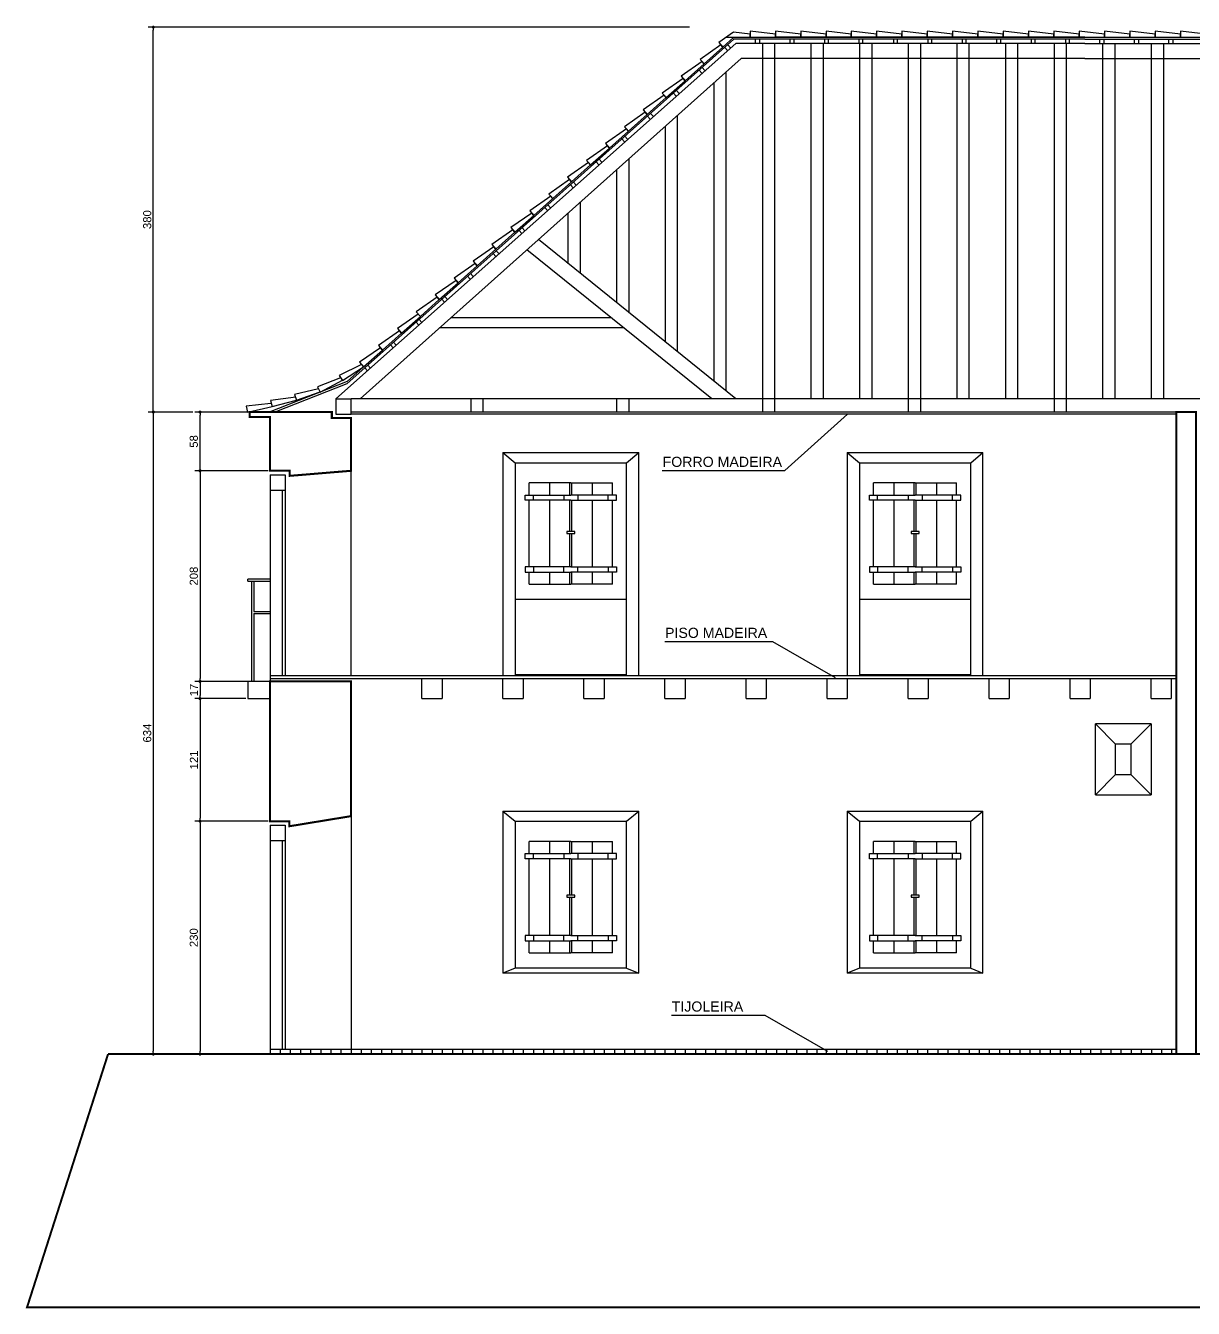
# Model space of a CAD drawing. Extents: x 18300 to 45581, y 436 to 7791.
# Drawn here: x 32714 to 33867, y 436 to 1702 of the extents above; entities that cross this region are included whole.
import ezdxf

# ---------------------------------------------------------------- set-up
doc = ezdxf.new("R2010")
doc.units = 0
doc.header["$PDMODE"] = 35
doc.layers.get('0').update_dxf_attribs({"linetype": 'CONTINUOUS'})
doc.layers.get('DEFPOINTS').update_dxf_attribs({"linetype": 'CONTINUOUS'})
for name, color, linetype in [('COTA', 7, 'CONTINUOUS'), ('PAREDE', 7, 'CONTINUOUS'), ('PAREDE_FINA', 7, 'CONTINUOUS')]:
    doc.layers.add(name, color=color, linetype=linetype)
doc.styles.add('TEXTO', font='ARIAL.TTF')
doc.dimstyles.new('COTA', dxfattribs={"dimtxt": 8, "dimasz": 3, "dimexe": 5, "dimexo": 2, "dimgap": 2, "dimtad": 1, "dimdec": 1, "dimzin": 9, "dimdsep": 46, "dimtxsty": 'TEXTO', "dimblk1": 'DOT', "dimblk2": 'DOT', "dimsah": 1, "dimcen": 0, "dimclrd": 256, "dimclre": 256, "dimclrt": 256, "dimadec": 0, "dimazin": 0, "dimtfac": 0.06, "dimtdec": 1, "dimtmove": 0, "dimatfit": 3, "dimldrblk": 'DOT', "dimfxl": 1, "dimtolj": 1, "dimtzin": 0, "dimarcsym": 0})

# ---------------------------------------------------------------- blocks, each defined once
blk = doc.blocks.new('_DOT')
at = {"color": 0, "linetype": 'ByBlock'}
blk.add_line((-0.5, 0), (-1, 0), dxfattribs=at)
at = {"color": 0, "linetype": 'ByBlock', "const_width": 0.5}
blk.add_lwpolyline([(-0.25, 0, 1), (0.25, 0, 1)], format="xyb", close=True, dxfattribs=at)
blk = doc.blocks.new('*D201')
at = {"layer": 'COTA', "lineweight": -2}
for p, q in [((33369.2, 1700.8), (32834.8, 1700.8)), ((32839.8, 1323.8), (32839.8, 1697.8)), ((32878.9, 1320.8), (32834.8, 1320.8))]:
    blk.add_line(p, q, dxfattribs=at)
at = {"layer": 'DEFPOINTS', "color": 0}
for p in [(32839.8, 1700.8), (33371.2, 1700.8), (32880.9, 1320.8)]:
    blk.add_point(p, dxfattribs=at)
at = {"layer": 'COTA', "lineweight": -2, "xscale": 3, "yscale": 3, "zscale": 3}
for p, rotation in [((32839.8, 1700.8), 90), ((32839.8, 1320.8), 270)]:
    blk.add_blockref('_DOT', p, dxfattribs=dict(at, rotation=rotation))
at = {"layer": 'COTA', "insert": (32833.8, 1510.8), "char_height": 8, "attachment_point": 5, "rotation": 90, "style": 'TEXTO'}
blk.add_mtext('\\A1;380', dxfattribs=at)
blk = doc.blocks.new('*D200')
at = {"layer": 'COTA', "lineweight": -2}
for p, q in [((32878.9, 1320.8), (32834.8, 1320.8)), ((32839.8, 1317.8), (32839.8, 689.8)), ((32953.1, 686.8), (32834.8, 686.8))]:
    blk.add_line(p, q, dxfattribs=at)
at = {"layer": 'DEFPOINTS', "color": 0}
for p in [(32880.9, 1320.8), (32839.8, 686.8), (32955.1, 686.8)]:
    blk.add_point(p, dxfattribs=at)
at = {"layer": 'COTA', "lineweight": -2, "xscale": 3, "yscale": 3, "zscale": 3}
for p, rotation in [((32839.8, 1320.8), 90), ((32839.8, 686.8), 270)]:
    blk.add_blockref('_DOT', p, dxfattribs=dict(at, rotation=rotation))
at = {"layer": 'COTA', "insert": (32833.8, 1003.8), "char_height": 8, "attachment_point": 5, "rotation": 90, "style": 'TEXTO'}
blk.add_mtext('\\A1;634', dxfattribs=at)
blk = doc.blocks.new('*D199')
at = {"layer": 'COTA', "lineweight": -2}
for p, q in [((32953.1, 1320.8), (32880.9, 1320.8)), ((32885.9, 1265.8), (32885.9, 1317.8)), ((32953.1, 1262.8), (32880.9, 1262.8))]:
    blk.add_line(p, q, dxfattribs=at)
at = {"layer": 'DEFPOINTS', "color": 0}
for p in [(32885.9, 1320.8), (32955.1, 1320.8), (32955.1, 1262.8)]:
    blk.add_point(p, dxfattribs=at)
at = {"layer": 'COTA', "lineweight": -2, "xscale": 3, "yscale": 3, "zscale": 3}
for p, rotation in [((32885.9, 1320.8), 90), ((32885.9, 1262.8), 270)]:
    blk.add_blockref('_DOT', p, dxfattribs=dict(at, rotation=rotation))
at = {"layer": 'COTA', "insert": (32879.8, 1291.8), "char_height": 8, "attachment_point": 5, "rotation": 90, "style": 'TEXTO'}
blk.add_mtext('\\A1;58', dxfattribs=at)
blk = doc.blocks.new('*D198')
at = {"layer": 'COTA', "lineweight": -2}
for p, q in [((32953.1, 1262.8), (32880.9, 1262.8)), ((32885.9, 1259.8), (32885.9, 1057.8)), ((32953.1, 1054.8), (32880.9, 1054.8))]:
    blk.add_line(p, q, dxfattribs=at)
at = {"layer": 'DEFPOINTS', "color": 0}
for p in [(32955.1, 1262.8), (32885.9, 1054.8), (32955.1, 1054.8)]:
    blk.add_point(p, dxfattribs=at)
at = {"layer": 'COTA', "lineweight": -2, "xscale": 3, "yscale": 3, "zscale": 3}
for p, rotation in [((32885.9, 1262.8), 90), ((32885.9, 1054.8), 270)]:
    blk.add_blockref('_DOT', p, dxfattribs=dict(at, rotation=rotation))
at = {"layer": 'COTA', "insert": (32879.8, 1158.8), "char_height": 8, "attachment_point": 5, "rotation": 90, "style": 'TEXTO'}
blk.add_mtext('\\A1;208', dxfattribs=at)
blk = doc.blocks.new('*D196')
at = {"layer": 'COTA', "lineweight": -2}
for p, q in [((32931.1, 1037.8), (32880.9, 1037.8)), ((32885.9, 1034.8), (32885.9, 919.8)), ((32953.1, 916.8), (32880.9, 916.8))]:
    blk.add_line(p, q, dxfattribs=at)
at = {"layer": 'DEFPOINTS', "color": 0}
for p in [(32933.1, 1037.8), (32885.9, 916.8), (32955.1, 916.8)]:
    blk.add_point(p, dxfattribs=at)
at = {"layer": 'COTA', "lineweight": -2, "xscale": 3, "yscale": 3, "zscale": 3}
for p, rotation in [((32885.9, 1037.8), 90), ((32885.9, 916.8), 270)]:
    blk.add_blockref('_DOT', p, dxfattribs=dict(at, rotation=rotation))
at = {"layer": 'COTA', "insert": (32879.9, 977.3), "char_height": 8, "attachment_point": 5, "rotation": 90, "style": 'TEXTO'}
blk.add_mtext('\\A1;121', dxfattribs=at)
blk = doc.blocks.new('*D195')
at = {"layer": 'COTA', "lineweight": -2}
for p, q in [((32953.1, 916.8), (32880.9, 916.8)), ((32885.9, 913.8), (32885.9, 689.8)), ((32953.1, 686.8), (32880.9, 686.8))]:
    blk.add_line(p, q, dxfattribs=at)
at = {"layer": 'DEFPOINTS', "color": 0}
for p in [(32955.1, 916.8), (32885.9, 686.8), (32955.1, 686.8)]:
    blk.add_point(p, dxfattribs=at)
at = {"layer": 'COTA', "lineweight": -2, "xscale": 3, "yscale": 3, "zscale": 3}
for p, rotation in [((32885.9, 916.8), 90), ((32885.9, 686.8), 270)]:
    blk.add_blockref('_DOT', p, dxfattribs=dict(at, rotation=rotation))
at = {"layer": 'COTA', "insert": (32879.8, 801.8), "char_height": 8, "attachment_point": 5, "rotation": 90, "style": 'TEXTO'}
blk.add_mtext('\\A1;230', dxfattribs=at)
blk = doc.blocks.new('*D197')
at = {"layer": 'COTA', "lineweight": -2}
for p, q in [((32931.1, 1054.8), (32880.9, 1054.8)), ((32885.9, 1051.8), (32885.9, 1040.8)), ((32931.1, 1037.8), (32880.9, 1037.8))]:
    blk.add_line(p, q, dxfattribs=at)
at = {"layer": 'DEFPOINTS', "color": 0}
for p in [(32933.1, 1054.8), (32885.9, 1037.8), (32933.1, 1037.8)]:
    blk.add_point(p, dxfattribs=at)
at = {"layer": 'COTA', "lineweight": -2, "xscale": 3, "yscale": 3, "zscale": 3}
for p, rotation in [((32885.9, 1054.8), 90), ((32885.9, 1037.8), 270)]:
    blk.add_blockref('_DOT', p, dxfattribs=dict(at, rotation=rotation))
at = {"layer": 'COTA', "insert": (32879.9, 1046.3), "char_height": 8, "attachment_point": 5, "rotation": 90, "style": 'TEXTO'}
blk.add_mtext('\\A1;17', dxfattribs=at)

msp = doc.modelspace()

# ---------------------------------------------------------------- linework, layer by layer
at = {"layer": 'PAREDE', "const_width": 2}
for points in [[(33035.08, 1314.8), (33016.08, 1314.8), (33016.08, 1320.8), (32955.08, 1320.8), (32935.08, 1320.8), (32935.08, 1315.8), (32955.08, 1315.8), (32955.08, 1262.8), (32974.58, 1262.8), (32974.58, 1257.8), (33035.08, 1262.8)], [(32955.08, 1054.8), (33035.08, 1054.8), (33035.08, 921.8), (32974.08, 911.8), (32974.08, 916.8), (32955.08, 916.8)]]:
    msp.add_lwpolyline(points, close=True, dxfattribs=at)
for points in [[(33850.08, 686.8), (33850.08, 1320.8), (33869.58, 1320.8), (33869.58, 686.8)], [(34664.58, 1026.8), (35091.92, 1026.8), (35091.92, 436.8), (32715.08, 436.8), (32795.08, 686.8)], [(32795.08, 686.8), (34669.08, 686.8)], [(33035.08, 686.8), (34664.58, 686.8)]]:
    msp.add_lwpolyline(points, dxfattribs=at)
at = {"layer": 'PAREDE_FINA'}
for points in [[(33020.08, 1333.8), (33415.08, 1684.8)], [(33030.73, 1348.59), (33413.06, 1688.8)], [(33412.85, 1695.75), (33398.33, 1685.65), (33402.32, 1681.17), (33413.14, 1690.8)], [(33405.74, 1690.8), (33429.09, 1690.8), (33429.09, 1693.8), (33412.85, 1695.75)], [(33759.58, 1688.8), (33413.05, 1688.8)], [(33759.58, 1684.8), (33415.08, 1684.8)], [(33429.09, 1696.8), (33429.09, 1690.8), (33454.09, 1690.8), (33454.09, 1693.8), (33429.09, 1696.8)], [(33434.58, 1684.8), (33434.58, 1688.8)], [(33438.58, 1684.8), (33438.58, 1688.8)], [(33441.58, 1320.8), (33441.58, 1684.8)], [(33453.58, 1320.8), (33453.58, 1684.8)], [(33454.09, 1696.8), (33454.09, 1690.8), (33479.09, 1690.8), (33479.09, 1693.8), (33454.09, 1696.8)], [(33759.58, 1690.8), (33454.09, 1690.8)], [(33468.58, 1684.8), (33468.58, 1688.8)], [(33472.58, 1684.8), (33472.58, 1688.8)], [(33479.09, 1696.8), (33479.09, 1690.8), (33504.09, 1690.8), (33504.09, 1693.8), (33479.09, 1696.8)], [(33489.58, 1333.8), (33489.58, 1684.8)], [(33501.58, 1333.8), (33501.58, 1684.8)], [(33502.58, 1688.8), (33502.58, 1684.8)], [(33504.09, 1696.8), (33504.09, 1690.8), (33529.09, 1690.8), (33529.09, 1693.8), (33504.09, 1696.8)], [(33506.58, 1684.8), (33506.58, 1688.8)], [(33529.09, 1696.8), (33529.09, 1690.8), (33554.09, 1690.8), (33554.09, 1693.8), (33529.09, 1696.8)], [(33536.58, 1688.8), (33536.58, 1684.8)], [(33537.58, 1333.8), (33537.58, 1684.8)], [(33540.58, 1684.8), (33540.58, 1688.8)], [(33549.58, 1333.8), (33549.58, 1684.8)], [(33554.09, 1696.8), (33554.09, 1690.8), (33579.09, 1690.8), (33579.09, 1693.8), (33554.09, 1696.8)], [(33570.58, 1688.8), (33570.58, 1684.8)], [(33574.58, 1684.8), (33574.58, 1688.8)], [(33579.09, 1696.8), (33579.09, 1690.8), (33604.09, 1690.8), (33604.09, 1693.8), (33579.09, 1696.8)], [(33585.58, 1320.8), (33585.58, 1684.8)], [(33597.58, 1320.8), (33597.58, 1684.8)], [(33604.09, 1696.8), (33604.09, 1690.8), (33629.09, 1690.8), (33629.09, 1693.8), (33604.09, 1696.8)], [(33604.58, 1688.8), (33604.58, 1684.8)], [(33608.58, 1684.8), (33608.58, 1688.8)], [(33629.09, 1696.8), (33629.09, 1690.8), (33654.09, 1690.8), (33654.09, 1693.8), (33629.09, 1696.8)], [(33633.58, 1333.8), (33633.58, 1684.8)], [(33638.58, 1688.8), (33638.58, 1684.8)], [(33642.58, 1684.8), (33642.58, 1688.8)], [(33645.58, 1333.8), (33645.58, 1684.8)], [(33654.09, 1696.8), (33654.09, 1690.8), (33679.09, 1690.8), (33679.09, 1693.8), (33654.09, 1696.8)], [(33672.58, 1688.8), (33672.58, 1684.8)], [(33676.58, 1684.8), (33676.58, 1688.8)], [(33679.09, 1696.8), (33679.09, 1690.8), (33704.09, 1690.8), (33704.09, 1693.8), (33679.09, 1696.8)], [(33681.58, 1333.8), (33681.58, 1684.8)], [(33693.58, 1333.8), (33693.58, 1684.8)], [(33704.09, 1696.8), (33704.09, 1690.8), (33729.09, 1690.8), (33729.09, 1693.8), (33704.09, 1696.8)], [(33706.58, 1688.8), (33706.58, 1684.8)], [(33710.58, 1684.8), (33710.58, 1688.8)], [(33729.09, 1696.8), (33729.09, 1690.8), (33754.09, 1690.8), (33754.09, 1693.8), (33729.09, 1696.8)], [(33729.58, 1320.8), (33729.58, 1684.8)], [(33740.58, 1688.8), (33740.58, 1684.8)], [(33741.58, 1320.8), (33741.58, 1684.8)], [(33744.58, 1684.8), (33744.58, 1688.8)], [(33754.09, 1696.8), (33754.09, 1690.8), (33779.09, 1690.8), (33779.09, 1693.8), (33754.09, 1696.8)], [(33759.58, 1690.8), (34053.31, 1690.8)], [(33759.58, 1688.8), (34044.19, 1688.8)], [(33759.58, 1684.8), (34043.06, 1684.8)], [(33774.58, 1684.8), (33774.58, 1688.8)], [(33777.58, 1333.8), (33777.58, 1684.8)], [(33778.58, 1688.8), (33778.58, 1684.8)], [(33779.09, 1696.8), (33779.09, 1690.8), (33804.09, 1690.8), (33804.09, 1693.8), (33779.09, 1696.8)], [(33789.58, 1333.8), (33789.58, 1684.8)], [(33804.09, 1696.8), (33804.09, 1690.8), (33829.09, 1690.8), (33829.09, 1693.8), (33804.09, 1696.8)], [(33808.58, 1684.8), (33808.58, 1688.8)], [(33812.58, 1688.8), (33812.58, 1684.8)], [(33825.58, 1333.8), (33825.58, 1684.8)], [(33829.09, 1696.8), (33829.09, 1690.8), (33854.09, 1690.8), (33854.09, 1693.8), (33829.09, 1696.8)], [(33837.58, 1333.8), (33837.58, 1684.8)], [(33842.58, 1684.8), (33842.58, 1688.8)], [(33846.58, 1688.8), (33846.58, 1684.8)], [(33854.09, 1696.8), (33854.09, 1690.8), (33879.09, 1690.8), (33879.09, 1693.8), (33854.09, 1696.8)], [(33406.79, 1677.87), (33404.13, 1680.86)], [(33407.12, 1683.52), (33409.78, 1680.53)], [(33043.98, 1333.8), (33420.38, 1669.8)], [(33381.72, 1660.92), (33384.38, 1657.93)], [(33759.58, 1669.8), (33420.38, 1669.8)], [(33759.58, 1669.8), (34038.82, 1669.8)], [(33381.39, 1655.27), (33378.73, 1658.26)], [(33405.58, 1341.47), (33405.58, 1656.6)], [(33355.99, 1632.67), (33353.33, 1635.66)], [(33356.32, 1638.32), (33358.98, 1635.33)], [(33393.58, 1351.14), (33393.58, 1645.89)], [(33330.59, 1610.07), (33327.93, 1613.06)], [(33330.92, 1615.71), (33333.58, 1612.73)], [(33357.58, 1380.18), (33357.58, 1613.75)], [(33345.58, 1389.85), (33345.58, 1603.04)], [(33305.19, 1587.47), (33302.53, 1590.45)], [(33305.52, 1593.11), (33308.18, 1590.12)], [(33280.12, 1570.51), (33282.78, 1567.52)], [(33309.58, 1418.89), (33309.58, 1570.9)], [(33279.79, 1564.86), (33277.13, 1567.85)], [(33297.58, 1428.57), (33297.58, 1560.19)], [(33254.39, 1542.26), (33251.73, 1545.25)], [(33254.72, 1547.91), (33257.38, 1544.92)], [(33228.99, 1519.66), (33226.33, 1522.65)], [(33229.32, 1525.31), (33231.98, 1522.32)], [(33261.58, 1457.6), (33261.58, 1528.05)], [(33249.58, 1467.28), (33249.58, 1517.34)], [(33203.59, 1497.06), (33200.93, 1500.05)], [(33203.92, 1502.71), (33206.58, 1499.72)], [(33415.08, 1333.8), (33220.12, 1491.04)], [(33178.19, 1474.46), (33175.53, 1477.45)], [(33178.52, 1480.1), (33181.18, 1477.12)], [(33391.19, 1333.8), (33208.78, 1480.92)], [(33153.12, 1457.5), (33155.78, 1454.51)], [(33152.79, 1451.86), (33150.13, 1454.84)], [(33127.39, 1429.25), (33124.73, 1432.24)], [(33127.72, 1434.9), (33130.38, 1431.91)], [(33101.99, 1406.65), (33099.33, 1409.64)], [(33102.32, 1412.3), (33104.98, 1409.31)], [(33291.99, 1413.8), (33133.6, 1413.8)], [(33304.39, 1403.8), (33122.39, 1403.8)], [(33076.59, 1384.05), (33073.93, 1387.04)], [(33076.92, 1389.7), (33079.58, 1386.71)], [(33045.38, 1367.74), (33023.22, 1357.03), (33026.45, 1351.98), (33047.51, 1365.46)], [(33047.51, 1365.46), (33031.15, 1350.91)], [(33051.19, 1361.45), (33048.53, 1364.44)], [(33051.52, 1367.1), (33054.18, 1364.11)], [(33031.15, 1350.91), (32954.33, 1320.8)], [(33030.73, 1348.59), (32959.81, 1320.8)], [(33002.97, 1343.58), (32979.2, 1338.26), (32981.2, 1332.6), (33004.43, 1340.81)], [(33024.79, 1354.58), (33001.82, 1345.76), (33004.62, 1340.45), (33026.73, 1352.13), (33026.72, 1352.15)], [(33020.08, 1333.8), (33035.08, 1333.8)], [(33020.08, 1333.8), (33020.08, 1318.8)], [(34599.58, 1333.8), (33035.08, 1333.8)], [(33035.08, 1318.8), (33035.08, 1333.8)], [(33153.58, 1320.8), (33153.58, 1333.8)], [(33165.58, 1320.8), (33165.58, 1333.8)], [(33297.58, 1320.8), (33297.58, 1333.8)], [(33309.58, 1320.8), (33309.58, 1333.8)], [(32955.87, 1329.12), (32931.38, 1326.63), (32932.69, 1320.77), (32957.09, 1326.25)], [(33020.08, 1318.8), (33035.08, 1318.8)], [(33850.08, 1320.8), (33035.08, 1320.8)], [(33850.08, 1318.8), (33035.08, 1318.8)], [(33342.4, 1263.18), (33463.38, 1263.18), (33525.24, 1318.86)], [(33185.08, 1280.8), (33197.08, 1270.8)], [(33185.08, 1280.8), (33319.08, 1280.8)], [(33185.08, 1280.8), (33185.08, 1060.8)], [(33307.08, 1270.8), (33319.08, 1280.8)], [(33319.08, 1060.8), (33319.08, 1280.8)], [(33525.08, 1280.8), (33537.08, 1270.8)], [(33525.08, 1280.8), (33659.08, 1280.8)], [(33525.08, 1280.8), (33525.08, 1060.8)], [(33647.08, 1270.8), (33659.08, 1280.8)], [(33659.08, 1060.8), (33659.08, 1280.8)], [(33197.08, 1270.8), (33307.08, 1270.8)], [(33197.08, 1270.8), (33197.08, 1060.8)], [(33307.08, 1060.8), (33307.08, 1270.8)], [(33537.08, 1270.8), (33647.08, 1270.8)], [(33537.08, 1270.8), (33537.08, 1060.8)], [(33647.08, 1060.8), (33647.08, 1270.8)], [(32955.08, 1258.8), (32970.08, 1258.8)], [(32955.08, 1258.8), (32955.08, 1054.8)], [(32970.08, 1258.8), (32970.08, 1060.8)], [(33035.08, 1060.8), (33035.08, 1262.8)], [(32955.08, 1243.8), (32970.08, 1243.8)], [(32967.08, 1243.8), (32967.08, 1060.8)], [(33252.08, 1250.8), (33211.08, 1250.8)], [(33211.08, 1238.8), (33211.08, 1250.8)], [(33231.08, 1250.8), (33231.08, 1238.8)], [(33251.08, 1238.8), (33251.08, 1250.8)], [(33252.08, 1250.8), (33293.08, 1250.8)], [(33253.08, 1238.8), (33253.08, 1250.8)], [(33273.08, 1250.8), (33273.08, 1238.8)], [(33293.08, 1238.8), (33293.08, 1250.8)], [(33551.08, 1238.8), (33551.08, 1250.8)], [(33592.08, 1250.8), (33551.08, 1250.8)], [(33571.08, 1250.8), (33571.08, 1238.8)], [(33591.08, 1238.8), (33591.08, 1250.8)], [(33592.08, 1250.8), (33633.08, 1250.8)], [(33593.08, 1238.8), (33593.08, 1250.8)], [(33613.08, 1250.8), (33613.08, 1238.8)], [(33633.08, 1238.8), (33633.08, 1250.8)], [(33207.08, 1238.8), (33252.08, 1238.8)], [(33207.08, 1233.8), (33207.08, 1238.8)], [(33252.08, 1233.8), (33207.08, 1233.8)], [(33211.08, 1167.8), (33211.08, 1233.8)], [(33215.08, 1233.8), (33215.08, 1238.8)], [(33231.08, 1233.8), (33231.08, 1167.8)], [(33245.08, 1238.8), (33245.08, 1233.8)], [(33251.08, 1202.8), (33251.08, 1233.8)], [(33297.08, 1238.8), (33252.08, 1238.8)], [(33252.08, 1233.8), (33297.08, 1233.8)], [(33253.08, 1202.8), (33253.08, 1233.8)], [(33259.08, 1238.8), (33259.08, 1233.8)], [(33273.08, 1233.8), (33273.08, 1167.8)], [(33289.08, 1233.8), (33289.08, 1238.8)], [(33293.08, 1167.8), (33293.08, 1233.8)], [(33297.08, 1233.8), (33297.08, 1238.8)], [(33547.08, 1238.8), (33592.08, 1238.8)], [(33547.08, 1233.8), (33547.08, 1238.8)], [(33592.08, 1233.8), (33547.08, 1233.8)], [(33551.08, 1167.8), (33551.08, 1233.8)], [(33555.08, 1233.8), (33555.08, 1238.8)], [(33571.08, 1233.8), (33571.08, 1167.8)], [(33585.08, 1238.8), (33585.08, 1233.8)], [(33591.08, 1202.8), (33591.08, 1233.8)], [(33637.08, 1238.8), (33592.08, 1238.8)], [(33592.08, 1233.8), (33637.08, 1233.8)], [(33593.08, 1202.8), (33593.08, 1233.8)], [(33599.08, 1238.8), (33599.08, 1233.8)], [(33613.08, 1233.8), (33613.08, 1167.8)], [(33629.08, 1233.8), (33629.08, 1238.8)], [(33633.08, 1167.8), (33633.08, 1233.8)], [(33637.08, 1233.8), (33637.08, 1238.8)], [(33251.08, 1167.8), (33251.08, 1200.8)], [(33253.08, 1167.8), (33253.08, 1200.8)], [(33591.08, 1167.8), (33591.08, 1200.8)], [(33593.08, 1167.8), (33593.08, 1200.8)], [(33207.08, 1167.8), (33207.08, 1162.8)], [(33252.08, 1167.8), (33207.08, 1167.8)], [(33215.08, 1167.8), (33215.08, 1162.8)], [(33245.08, 1162.8), (33245.08, 1167.8)], [(33252.08, 1167.8), (33297.08, 1167.8)], [(33259.08, 1162.8), (33259.08, 1167.8)], [(33289.08, 1167.8), (33289.08, 1162.8)], [(33297.08, 1167.8), (33297.08, 1162.8)], [(33547.08, 1167.8), (33547.08, 1162.8)], [(33592.08, 1167.8), (33547.08, 1167.8)], [(33555.08, 1167.8), (33555.08, 1162.8)], [(33585.08, 1162.8), (33585.08, 1167.8)], [(33592.08, 1167.8), (33637.08, 1167.8)], [(33599.08, 1162.8), (33599.08, 1167.8)], [(33629.08, 1167.8), (33629.08, 1162.8)], [(33637.08, 1167.8), (33637.08, 1162.8)], [(32955.08, 1155.8), (32933.08, 1155.8)], [(32933.08, 1153.8), (32933.08, 1155.8)], [(32933.08, 1153.8), (32955.08, 1153.8)], [(32937.08, 1054.8), (32937.08, 1153.8)], [(32939.08, 1153.8), (32939.08, 1123.8)], [(33207.08, 1162.8), (33252.08, 1162.8)], [(33211.08, 1150.8), (33211.08, 1162.8)], [(33231.08, 1162.8), (33231.08, 1150.8)], [(33251.08, 1150.8), (33251.08, 1162.8)], [(33297.08, 1162.8), (33252.08, 1162.8)], [(33253.08, 1150.8), (33253.08, 1162.8)], [(33273.08, 1162.8), (33273.08, 1150.8)], [(33293.08, 1150.8), (33293.08, 1162.8)], [(33547.08, 1162.8), (33592.08, 1162.8)], [(33551.08, 1150.8), (33551.08, 1162.8)], [(33571.08, 1162.8), (33571.08, 1150.8)], [(33591.08, 1150.8), (33591.08, 1162.8)], [(33637.08, 1162.8), (33592.08, 1162.8)], [(33593.08, 1150.8), (33593.08, 1162.8)], [(33613.08, 1162.8), (33613.08, 1150.8)], [(33633.08, 1150.8), (33633.08, 1162.8)], [(33211.08, 1150.8), (33252.08, 1150.8)], [(33293.08, 1150.8), (33252.08, 1150.8)], [(33551.08, 1150.8), (33592.08, 1150.8)], [(33633.08, 1150.8), (33592.08, 1150.8)], [(33307.08, 1135.8), (33197.08, 1135.8)], [(33647.08, 1135.8), (33537.08, 1135.8)], [(32939.08, 1123.8), (32955.08, 1123.8)], [(32939.08, 1121.8), (32955.08, 1121.8)], [(32939.08, 1121.8), (32939.08, 1054.8)], [(33344.81, 1094.35), (33451.2, 1094.35), (33513.07, 1058.55)], [(32955.08, 1054.8), (32933.08, 1054.8)], [(32933.08, 1054.8), (32933.08, 1037.8)], [(32955.08, 1060.8), (33850.08, 1060.8)], [(32955.08, 1057.8), (33850.08, 1057.8)], [(33105.08, 1037.8), (33105.08, 1057.8)], [(33125.08, 1057.8), (33125.08, 1037.8)], [(33185.08, 1037.8), (33185.08, 1057.8)], [(33197.08, 1061.8), (33307.08, 1061.8)], [(33205.08, 1057.8), (33205.08, 1037.8)], [(33265.08, 1037.8), (33265.08, 1057.8)], [(33285.08, 1057.8), (33285.08, 1037.8)], [(33345.08, 1037.8), (33345.08, 1057.8)], [(33365.08, 1057.8), (33365.08, 1037.8)], [(33425.08, 1037.8), (33425.08, 1057.8)], [(33445.08, 1057.8), (33445.08, 1037.8)], [(33505.08, 1037.8), (33505.08, 1057.8)], [(33525.08, 1057.8), (33525.08, 1037.8)], [(33537.08, 1061.8), (33647.08, 1061.8)], [(33585.08, 1037.8), (33585.08, 1057.8)], [(33605.08, 1057.8), (33605.08, 1037.8)], [(33665.08, 1037.8), (33665.08, 1057.8)], [(33685.08, 1057.8), (33685.08, 1037.8)], [(33745.08, 1037.8), (33745.08, 1057.8)], [(33765.08, 1057.8), (33765.08, 1037.8)], [(33825.08, 1037.8), (33825.08, 1057.8)], [(33845.08, 1057.8), (33845.08, 1037.8)], [(32933.08, 1037.8), (32955.08, 1037.8)], [(33105.08, 1037.8), (33125.08, 1037.8)], [(33185.08, 1037.8), (33205.08, 1037.8)], [(33265.08, 1037.8), (33285.08, 1037.8)], [(33345.08, 1037.8), (33365.08, 1037.8)], [(33425.08, 1037.8), (33445.08, 1037.8)], [(33505.08, 1037.8), (33525.08, 1037.8)], [(33585.08, 1037.8), (33605.08, 1037.8)], [(33665.08, 1037.8), (33685.08, 1037.8)], [(33745.08, 1037.8), (33765.08, 1037.8)], [(33825.08, 1037.8), (33845.08, 1037.8)], [(33825.08, 1012.8), (33770.08, 1012.8)], [(33770.08, 942.8), (33770.08, 1012.8)], [(33790.08, 992.8), (33770.08, 1012.8)], [(33805.08, 992.8), (33825.08, 1012.8)], [(33825.08, 1012.8), (33825.08, 942.8)], [(33805.08, 992.8), (33790.08, 992.8)], [(33790.08, 962.8), (33790.08, 992.8)], [(33805.08, 992.8), (33805.08, 962.8)], [(33790.08, 962.8), (33770.08, 942.8)], [(33790.08, 962.8), (33805.08, 962.8)], [(33805.08, 962.8), (33825.08, 942.8)], [(33770.08, 942.8), (33825.08, 942.8)], [(33185.08, 926.8), (33197.08, 916.8)], [(33185.08, 926.8), (33319.08, 926.8)], [(33185.08, 926.8), (33185.08, 766.8)], [(33307.08, 916.8), (33319.08, 926.8)], [(33319.08, 766.8), (33319.08, 926.8)], [(33525.08, 926.8), (33537.08, 916.8)], [(33525.08, 926.8), (33659.08, 926.8)], [(33525.08, 926.8), (33525.08, 766.8)], [(33647.08, 916.8), (33659.08, 926.8)], [(33659.08, 766.8), (33659.08, 926.8)], [(32955.08, 912.8), (32970.08, 912.8)], [(32955.08, 912.8), (32955.08, 686.8)], [(32970.08, 912.8), (32970.08, 691.8)], [(33035.08, 921.8), (33035.08, 691.8)], [(33197.08, 916.8), (33307.08, 916.8)], [(33197.08, 916.8), (33197.08, 771.8)], [(33307.08, 771.8), (33307.08, 916.8)], [(33537.08, 916.8), (33647.08, 916.8)], [(33537.08, 916.8), (33537.08, 771.8)], [(33647.08, 771.8), (33647.08, 916.8)], [(32955.08, 897.8), (32970.08, 897.8)], [(32967.08, 897.8), (32967.08, 691.8)], [(33211.08, 884.8), (33211.08, 896.8)], [(33252.08, 896.8), (33211.08, 896.8)], [(33231.08, 896.8), (33231.08, 884.8)], [(33251.08, 884.8), (33251.08, 896.8)], [(33252.08, 896.8), (33293.08, 896.8)], [(33253.08, 884.8), (33253.08, 896.8)], [(33273.08, 896.8), (33273.08, 884.8)], [(33293.08, 884.8), (33293.08, 896.8)], [(33551.08, 884.8), (33551.08, 896.8)], [(33592.08, 896.8), (33551.08, 896.8)], [(33571.08, 896.8), (33571.08, 884.8)], [(33591.08, 884.8), (33591.08, 896.8)], [(33592.08, 896.8), (33633.08, 896.8)], [(33593.08, 884.8), (33593.08, 896.8)], [(33613.08, 896.8), (33613.08, 884.8)], [(33633.08, 884.8), (33633.08, 896.8)], [(33207.08, 879.8), (33207.08, 884.8)], [(33207.08, 884.8), (33252.08, 884.8)], [(33252.08, 879.8), (33207.08, 879.8)], [(33211.08, 803.8), (33211.08, 879.8)], [(33215.08, 879.8), (33215.08, 884.8)], [(33231.08, 879.8), (33231.08, 803.8)], [(33245.08, 884.8), (33245.08, 879.8)], [(33251.08, 843.8), (33251.08, 879.8)], [(33297.08, 884.8), (33252.08, 884.8)], [(33252.08, 879.8), (33297.08, 879.8)], [(33253.08, 843.8), (33253.08, 879.8)], [(33259.08, 884.8), (33259.08, 879.8)], [(33273.08, 879.8), (33273.08, 803.8)], [(33289.08, 879.8), (33289.08, 884.8)], [(33293.08, 803.8), (33293.08, 879.8)], [(33297.08, 879.8), (33297.08, 884.8)], [(33547.08, 879.8), (33547.08, 884.8)], [(33547.08, 884.8), (33592.08, 884.8)], [(33592.08, 879.8), (33547.08, 879.8)], [(33551.08, 803.8), (33551.08, 879.8)], [(33555.08, 879.8), (33555.08, 884.8)], [(33571.08, 879.8), (33571.08, 803.8)], [(33585.08, 884.8), (33585.08, 879.8)], [(33591.08, 843.8), (33591.08, 879.8)], [(33637.08, 884.8), (33592.08, 884.8)], [(33592.08, 879.8), (33637.08, 879.8)], [(33593.08, 843.8), (33593.08, 879.8)], [(33599.08, 884.8), (33599.08, 879.8)], [(33613.08, 879.8), (33613.08, 803.8)], [(33629.08, 879.8), (33629.08, 884.8)], [(33633.08, 803.8), (33633.08, 879.8)], [(33637.08, 879.8), (33637.08, 884.8)], [(33251.08, 803.8), (33251.08, 841.8)], [(33253.08, 803.8), (33253.08, 841.8)], [(33591.08, 803.8), (33591.08, 841.8)], [(33593.08, 803.8), (33593.08, 841.8)], [(33207.08, 803.8), (33207.08, 798.8)], [(33252.08, 803.8), (33207.08, 803.8)], [(33207.08, 798.8), (33252.08, 798.8)], [(33211.08, 786.8), (33211.08, 798.8)], [(33215.08, 803.8), (33215.08, 798.8)], [(33231.08, 798.8), (33231.08, 786.8)], [(33245.08, 798.8), (33245.08, 803.8)], [(33251.08, 786.8), (33251.08, 798.8)], [(33252.08, 803.8), (33297.08, 803.8)], [(33297.08, 798.8), (33252.08, 798.8)], [(33253.08, 786.8), (33253.08, 798.8)], [(33259.08, 798.8), (33259.08, 803.8)], [(33273.08, 798.8), (33273.08, 786.8)], [(33289.08, 803.8), (33289.08, 798.8)], [(33293.08, 786.8), (33293.08, 798.8)], [(33297.08, 803.8), (33297.08, 798.8)], [(33547.08, 803.8), (33547.08, 798.8)], [(33592.08, 803.8), (33547.08, 803.8)], [(33547.08, 798.8), (33592.08, 798.8)], [(33551.08, 786.8), (33551.08, 798.8)], [(33555.08, 803.8), (33555.08, 798.8)], [(33571.08, 798.8), (33571.08, 786.8)], [(33585.08, 798.8), (33585.08, 803.8)], [(33591.08, 786.8), (33591.08, 798.8)], [(33592.08, 803.8), (33637.08, 803.8)], [(33637.08, 798.8), (33592.08, 798.8)], [(33593.08, 786.8), (33593.08, 798.8)], [(33599.08, 798.8), (33599.08, 803.8)], [(33613.08, 798.8), (33613.08, 786.8)], [(33629.08, 803.8), (33629.08, 798.8)], [(33633.08, 786.8), (33633.08, 798.8)], [(33637.08, 803.8), (33637.08, 798.8)], [(33211.08, 786.8), (33252.08, 786.8)], [(33293.08, 786.8), (33252.08, 786.8)], [(33551.08, 786.8), (33592.08, 786.8)], [(33633.08, 786.8), (33592.08, 786.8)], [(33197.08, 771.8), (33185.08, 766.8)], [(33319.08, 766.8), (33185.08, 766.8)], [(33307.08, 771.8), (33197.08, 771.8)], [(33307.08, 771.8), (33319.08, 766.8)], [(33537.08, 771.8), (33525.08, 766.8)], [(33659.08, 766.8), (33525.08, 766.8)], [(33647.08, 771.8), (33537.08, 771.8)], [(33647.08, 771.8), (33659.08, 766.8)], [(33351.4, 725.38), (33443.76, 725.38), (33505.63, 689.58)], [(32955.08, 691.8), (33850.08, 691.8)], [(32965.08, 691.8), (32965.08, 686.8)], [(32975.08, 691.8), (32975.08, 686.8)], [(32985.08, 691.8), (32985.08, 686.8)], [(32995.08, 691.8), (32995.08, 686.8)], [(33005.08, 691.8), (33005.08, 686.8)], [(33015.08, 691.8), (33015.08, 686.8)], [(33025.08, 691.8), (33025.08, 686.8)], [(33035.08, 691.8), (33035.08, 686.8)], [(33045.08, 691.8), (33045.08, 686.8)], [(33055.08, 691.8), (33055.08, 686.8)], [(33065.08, 691.8), (33065.08, 686.8)], [(33075.08, 691.8), (33075.08, 686.8)], [(33085.08, 691.8), (33085.08, 686.8)], [(33095.08, 691.8), (33095.08, 686.8)], [(33105.08, 691.8), (33105.08, 686.8)], [(33115.08, 691.8), (33115.08, 686.8)], [(33125.08, 691.8), (33125.08, 686.8)], [(33135.08, 691.8), (33135.08, 686.8)], [(33145.08, 691.8), (33145.08, 686.8)], [(33155.08, 691.8), (33155.08, 686.8)], [(33165.08, 691.8), (33165.08, 686.8)], [(33175.08, 691.8), (33175.08, 686.8)], [(33185.08, 691.8), (33185.08, 686.8)], [(33195.08, 691.8), (33195.08, 686.8)], [(33205.08, 691.8), (33205.08, 686.8)], [(33215.08, 691.8), (33215.08, 686.8)], [(33225.08, 691.8), (33225.08, 686.8)], [(33235.08, 691.8), (33235.08, 686.8)], [(33245.08, 691.8), (33245.08, 686.8)], [(33255.08, 691.8), (33255.08, 686.8)], [(33265.08, 691.8), (33265.08, 686.8)], [(33275.08, 691.8), (33275.08, 686.8)], [(33285.08, 691.8), (33285.08, 686.8)], [(33295.08, 691.8), (33295.08, 686.8)], [(33305.08, 691.8), (33305.08, 686.8)], [(33315.08, 691.8), (33315.08, 686.8)], [(33325.08, 691.8), (33325.08, 686.8)], [(33335.08, 691.8), (33335.08, 686.8)], [(33345.08, 691.8), (33345.08, 686.8)], [(33355.08, 691.8), (33355.08, 686.8)], [(33365.08, 691.8), (33365.08, 686.8)], [(33375.08, 691.8), (33375.08, 686.8)], [(33385.08, 691.8), (33385.08, 686.8)], [(33395.08, 691.8), (33395.08, 686.8)], [(33405.08, 691.8), (33405.08, 686.8)], [(33415.08, 691.8), (33415.08, 686.8)], [(33425.08, 691.8), (33425.08, 686.8)], [(33435.08, 691.8), (33435.08, 686.8)], [(33445.08, 691.8), (33445.08, 686.8)], [(33455.08, 691.8), (33455.08, 686.8)], [(33465.08, 691.8), (33465.08, 686.8)], [(33475.08, 691.8), (33475.08, 686.8)], [(33485.08, 691.8), (33485.08, 686.8)], [(33495.08, 691.8), (33495.08, 686.8)], [(33504.35, 691.8), (33504.35, 686.8)], [(33514.35, 691.8), (33514.35, 686.8)], [(33524.35, 691.8), (33524.35, 686.8)], [(33534.35, 691.8), (33534.35, 686.8)], [(33544.35, 691.8), (33544.35, 686.8)], [(33554.35, 691.8), (33554.35, 686.8)], [(33564.35, 691.8), (33564.35, 686.8)], [(33574.35, 691.8), (33574.35, 686.8)], [(33584.35, 691.8), (33584.35, 686.8)], [(33594.35, 691.8), (33594.35, 686.8)], [(33604.35, 691.8), (33604.35, 686.8)], [(33604.35, 691.8), (33604.35, 686.8)], [(33614.35, 691.8), (33614.35, 686.8)], [(33624.35, 691.8), (33624.35, 686.8)], [(33635.35, 691.8), (33635.35, 686.8)], [(33645.35, 691.8), (33645.35, 686.8)], [(33655.35, 691.8), (33655.35, 686.8)], [(33665.35, 691.8), (33665.35, 686.8)], [(33675.35, 691.8), (33675.35, 686.8)], [(33685.35, 691.8), (33685.35, 686.8)], [(33695.35, 691.8), (33695.35, 686.8)], [(33705.35, 691.8), (33705.35, 686.8)], [(33715.35, 691.8), (33715.35, 686.8)], [(33725.35, 691.8), (33725.35, 686.8)], [(33735.35, 691.8), (33735.35, 686.8)], [(33745.35, 691.8), (33745.35, 686.8)], [(33755.35, 691.8), (33755.35, 686.8)], [(33765.35, 691.8), (33765.35, 686.8)], [(33775.35, 691.8), (33775.35, 686.8)], [(33785.35, 691.8), (33785.35, 686.8)], [(33795.35, 691.8), (33795.35, 686.8)], [(33805.35, 691.8), (33805.35, 686.8)], [(33815.35, 691.8), (33815.35, 686.8)], [(33825.35, 691.8), (33825.35, 686.8)], [(33835.35, 691.8), (33835.35, 686.8)], [(33845.35, 691.8), (33845.35, 686.8)]]:
    msp.add_lwpolyline(points, dxfattribs=at)
for points in [[(33379.65, 1669.03), (33383.64, 1664.55), (33402.32, 1681.17), (33400.32, 1683.41)], [(33360.97, 1652.41), (33364.96, 1647.93), (33383.64, 1664.55), (33381.64, 1666.79)], [(33342.3, 1635.8), (33346.28, 1631.31), (33364.96, 1647.93), (33362.97, 1650.17)], [(33323.62, 1619.18), (33327.61, 1614.69), (33346.28, 1631.31), (33344.29, 1633.55)], [(33304.94, 1602.56), (33308.93, 1598.08), (33327.61, 1614.69), (33325.61, 1616.94)], [(33286.27, 1585.94), (33290.25, 1581.46), (33308.93, 1598.08), (33306.94, 1600.32)], [(33267.59, 1569.32), (33271.58, 1564.84), (33290.25, 1581.46), (33288.26, 1583.7)], [(33248.91, 1552.7), (33252.9, 1548.22), (33271.58, 1564.84), (33269.58, 1567.08)], [(33230.24, 1536.08), (33234.22, 1531.6), (33252.9, 1548.22), (33250.91, 1550.46)], [(33211.56, 1519.47), (33215.55, 1514.98), (33234.22, 1531.6), (33232.23, 1533.84)], [(33192.88, 1502.85), (33196.87, 1498.36), (33215.55, 1514.98), (33213.55, 1517.22)], [(33174.2, 1486.23), (33178.19, 1481.75), (33196.87, 1498.36), (33194.88, 1500.61)], [(33155.53, 1469.61), (33159.52, 1465.13), (33178.19, 1481.75), (33176.2, 1483.99)], [(33136.85, 1452.99), (33140.84, 1448.51), (33159.52, 1465.13), (33157.52, 1467.37)], [(33118.17, 1436.37), (33122.16, 1431.89), (33140.84, 1448.51), (33138.85, 1450.75)], [(33099.5, 1419.75), (33103.49, 1415.27), (33122.16, 1431.89), (33120.17, 1434.13)], [(33080.82, 1403.14), (33084.81, 1398.65), (33103.49, 1415.27), (33101.49, 1417.51)], [(33062.14, 1386.52), (33066.13, 1382.03), (33084.81, 1398.65), (33082.81, 1400.89)], [(33043.47, 1369.9), (33047.46, 1365.42), (33066.13, 1382.03), (33064.14, 1384.28)], [(32955.49, 1332.03), (32957.02, 1326.22), (32981.2, 1332.6), (32980.43, 1335.5)], [(33253.08, 1200.8), (33256.08, 1200.8), (33256.08, 1202.8), (33248.08, 1202.8), (33248.08, 1200.8)], [(33593.08, 1200.8), (33596.08, 1200.8), (33596.08, 1202.8), (33588.08, 1202.8), (33588.08, 1200.8)], [(33253.08, 841.8), (33256.08, 841.8), (33256.08, 843.8), (33248.08, 843.8), (33248.08, 841.8)], [(33593.08, 841.8), (33596.08, 841.8), (33596.08, 843.8), (33588.08, 843.8), (33588.08, 841.8)]]:
    msp.add_lwpolyline(points, close=True, dxfattribs=at)

# ---------------------------------------------------------------- texts
at = {"layer": 'PAREDE_FINA', "style": 'TEXTO'}
for s, p in [('FORRO MADEIRA', (33342.72, 1266.62)), ('PISO MADEIRA', (33345.13, 1097.79)), ('TIJOLEIRA', (33351.72, 728.82))]:
    msp.add_text(s, height=10, dxfattribs=at).set_placement(p)

# ---------------------------------------------------------------- dimensions: what is measured, and where the dimension line sits
at = {"layer": 'COTA'}
for base, p1, p2, picture, middle in [((32839.84, 1700.8), (32880.88, 1320.8), (33371.21, 1700.8), '*D201', (32833.76, 1510.8)), ((32839.84, 686.8), (32880.88, 1320.8), (32955.08, 686.8), '*D200', (32833.76, 1003.8)), ((32885.88, 1320.8), (32955.08, 1262.8), (32955.08, 1320.8), '*D199', (32879.8, 1291.8)), ((32885.88, 1054.8), (32955.08, 1262.8), (32955.08, 1054.8), '*D198', (32879.8, 1158.8)), ((32885.88, 1037.8), (32933.08, 1054.8), (32933.08, 1037.8), '*D197', (32879.87, 1046.3)), ((32885.88, 916.8), (32933.08, 1037.8), (32955.08, 916.8), '*D196', (32879.87, 977.3)), ((32885.88, 686.8), (32955.08, 916.8), (32955.08, 686.8), '*D195', (32879.8, 801.8))]:
    dim = msp.add_linear_dim(base=base, p1=p1, p2=p2, angle=90, dimstyle='COTA', override={"dimscale": 1}, dxfattribs=at)
    dim.commit()
    dim.dimension.update_dxf_attribs({"geometry": picture, "text_midpoint": middle})

doc.saveas('drawing.dxf')
